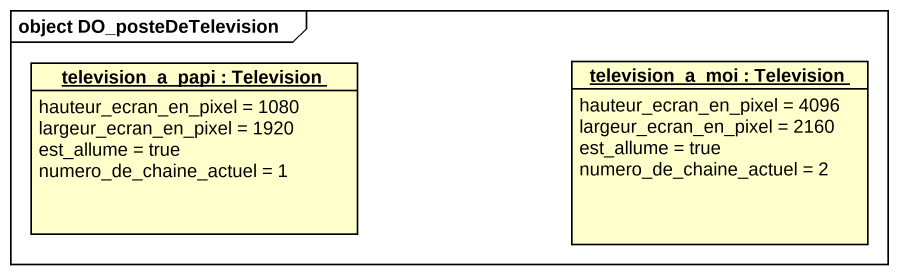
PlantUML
@startuml
mainframe object DO_posteDeTelevision
hide circle
hide empty members
object "television_a_papi : Television" as television_a_papi {
  hauteur_ecran_en_pixel = 1080
  largeur_ecran_en_pixel = 1920
  est_allume = true
  numero_de_chaine_actuel = 1
}
object "television_a_moi : Television" as television_a_moi {
  hauteur_ecran_en_pixel = 4096
  largeur_ecran_en_pixel = 2160
  est_allume = true
  numero_de_chaine_actuel = 2
}
@enduml
